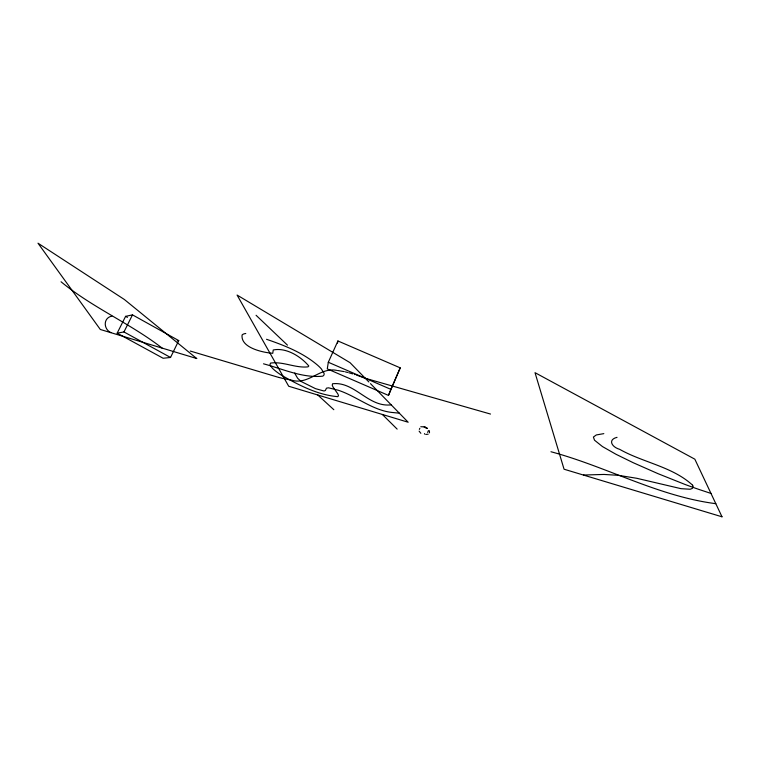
<?xml version="1.0" encoding="UTF-8"?>
<svg xmlns="http://www.w3.org/2000/svg" width="760" height="760" viewBox="0 0 760 760"><rect width="100%" height="100%" fill="white"/><g stroke="black" fill="none" stroke-linecap="round" stroke-linejoin="round"><path stroke-width="1.14" d="M424.65 433.561L424.441 434.083M428.44 430.606L427.661 432.43M328.31 362.254L327.284 368.894L388.474 395.409L400.226 367.859L337.924 340.964L328.31 362.254L390.877 389.348L388.474 395.409M337.544 343.121L337.924 340.964M419.358 429.372L419.852 428.298M429.476 432.849L429.409 430.702M390.877 389.348L400.226 367.859M170.534 357.466L178.743 340.584L132.487 314.868L125.59 316.359L117.163 333.165L163.125 358.255L170.534 357.466L123.956 331.949L117.163 333.165M123.956 331.949L132.487 314.868M428.203 434.159L425.714 434.473M111.91 316.103C103.028 317.87 103.398 329.08 110.874 332.661M617.044 437.342C607.649 439.594 611.582 446.994 619.656 449.331C643.083 462.602 672.609 466.678 692.607 485.212M420.774 426.74L424.735 426.844L427.367 428.478M245.784 333.488L244.54 333.716A47.205 10.659 24.8 0 0 242.07 335.036C240.559 348.013 263.435 352.602 272.755 353.305L273.248 349.98C286.064 347.291 300.779 356.402 308.788 365.978L307.999 366.861C295.393 368.286 282.995 361.19 270.446 363.109L269.952 364.923L272.422 368.248A37.953 8.189 24.4 0 0 280.991 374.937C298.462 384.969 317.594 395.01 337.867 396.663L338.494 395.599L337.839 393.88L333.079 387.153L332.224 385.187L332.595 383.762C354.73 381.178 368.286 407.635 391.191 404.842M177.222 340.803L178.743 340.584M603.82 433.637L596.315 434.948L593.408 437.057L594.5 440.192L602.471 446.576L616.075 454.318L633.203 462.707L657.98 473.651L684.978 484.433A150.052 40.251 19.2 0 0 699.295 489.554L710.98 493.43M583.528 475.028L603.972 474.44L618.383 475.323L636.756 478.287L681.017 488.67L690.165 489.25L692.35 488.414L693.072 487.056A34.02 8.246 20.2 0 0 692.607 485.212M399.219 413.07L398.041 413.012A72.609 16.53 24 0 1 394.012 412.642C375.098 411.34 360.078 398.933 343.13 392.036A25.925 5.557 24 0 0 338.428 390.279L328.519 387.809L326.458 388.17L325.375 390.526L323.998 391.01L315.505 388.654L301.045 381.444L297.606 378.224L295.051 373.825A39.548 8.607 24.1 0 1 294.842 373.008M336.69 370.376C319.912 366.871 308.104 385.805 291.004 379.981A90.63 19.836 25.3 0 1 278.787 377.425M337.592 370.49L344.308 371.63M715.815 503.681C657.942 496.233 606.708 466.678 550.962 451.744M345.42 371.906L347.633 372.457M490.514 414.058L365.275 378.28A70.205 15.665 23.7 0 0 356.449 375.098M348.745 372.733L352.668 373.891M190.256 351.034L278.825 377.454M263.501 363.812C282.758 368.923 302.413 378.195 322.62 376.181A38.997 8.768 24.7 0 0 323.998 373.16L321.404 368.98A52.383 11.732 24.8 0 0 317.481 365.094C302.793 352.63 284.563 345.477 266.541 339.292M354.341 374.404L355.034 374.632M425.99 427.538L424.147 427.063L427.281 428.402M425.952 427.566L426.844 428.137M125.59 316.359L127.442 317.385M420.85 433.314L419.121 431.148M61.047 281.77C92.321 307.572 130.255 323.418 162.155 348.108M317.822 395.019L333.83 409.706M256.072 315.276L287.451 345.144M382.375 414.466L397.147 429.105M368.866 381.966L350.037 362.672L237.082 295.06L288.705 386.241L408.167 422.237L370.5 383.648M196.707 358.52L100.311 329.479L38 243.2L124.364 299.497L196.707 358.52M722 516.8L564.062 469.214L535.011 372.666L694.839 459.183L722 516.8"/></g></svg>
